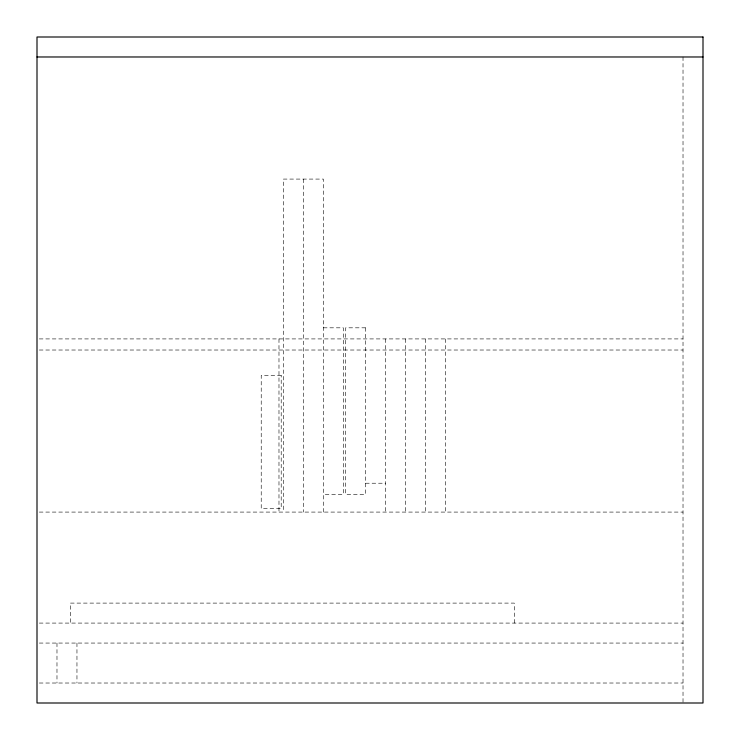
<?xml version="1.0" encoding="UTF-8"?>
<svg xmlns="http://www.w3.org/2000/svg" width="740" height="740" viewBox="0 0 740 740"><rect width="100%" height="100%" fill="white"/><g stroke="black" fill="none" stroke-linecap="round" stroke-linejoin="round"><path stroke-width="0.56" stroke-dasharray="3.7 2.78" d="M323.38 327.82L343.36 327.82L343.36 494.32L323.38 494.32M39.312 338.92L683.02 338.92M39.312 350.02L683.02 350.02M365.56 483.22L385.54 483.22M39.312 512.08L683.02 512.08M39.312 623.08L683.02 623.08M39.312 643.06L683.02 643.06M39.312 683.02L683.02 683.02M683.02 56.98L683.02 703M514.3 623.08L514.3 603.1L70.3 603.1L70.3 623.08M445.48 338.92L445.48 512.08M425.5 338.92L425.5 512.08M405.52 338.92L405.52 512.08M385.54 338.92L385.54 512.08M323.38 512.08L323.38 179.08L283.42 179.08L283.42 512.08M303.4 179.08L303.4 512.08M278.98 338.92L278.98 512.08M76.96 643.06L76.96 683.02M56.98 643.06L56.98 683.02M365.56 327.82L345.58 327.82L345.58 494.32L365.56 494.32L365.56 327.82M281.2 375.384L261.22 375.384L261.22 508.584L281.2 508.584L281.2 375.384"/><path stroke-width="1.11" d="M37 56.98L703 56.98M703 37L37 37L37 703L703 703L703 37"/></g></svg>
